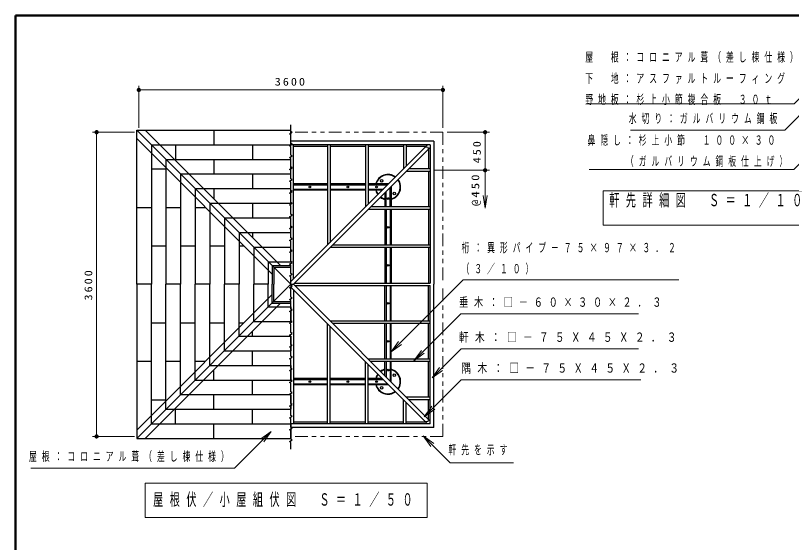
# Model space of a CAD drawing. Units: millimetres on the paper, with parts at other scales. Extents: x -385 to 1, y 0 to 267.
# Drawn here: x -385 to -201.3, y 142.3 to 267 of the extents above; entities that cross this region are included whole.
import ezdxf

# ---------------------------------------------------------------- set-up
doc = ezdxf.new("R2010")
doc.units = ezdxf.units.MM
doc.linetypes.add('USER1', pattern=[4.5, 2.5, -2])
doc.linetypes.add('USER3', pattern=[8, 3, -1, 1, -1, 1, -1])
doc.layers.add('LY_1', color=7, linetype='Continuous', lineweight=25)
doc.styles.add('ＭＳ ゴシック', font='')
doc.styles.get('ＭＳ ゴシック').set_extended_font_data('MS Gothic')

# ---------------------------------------------------------------- blocks, each defined once
blk = doc.blocks.new('filled_dot')
at = {"color": 0, "linetype": 'Continuous', "lineweight": -2, "const_width": 1.25}
blk.add_lwpolyline([(-0.625, 0, 1), (0.625, 0, 1)], format="xyb", close=True, dxfattribs=at)
blk = doc.blocks.new('open_arrow')
at = {"color": 0, "linetype": 'Continuous', "lineweight": -2}
blk.add_lwpolyline([(7.5, 1.25), (0, 0), (7.5, -1.25)], dxfattribs=at)

msp = doc.modelspace()

# ---------------------------------------------------------------- linework, layer by layer
at = {"layer": 'LY_1', "lineweight": 50}
for p, q in [((-385, 267), (-385, 0)), ((0, 267), (-385, 267))]:
    msp.add_line(p, q, dxfattribs=at)
at = {"layer": 'LY_1', "lineweight": 13}
for p, q in [((-355.805, 240.392), (-355.805, 250.391)), ((-283.805, 240.392), (-283.805, 250.391)), ((-355.805, 249.391), (-283.805, 249.391)), ((-356.805, 239.392), (-366.805, 239.392)), ((-365.805, 167.392), (-365.805, 239.392)), ((-282.805, 239.391), (-272.805, 239.391)), ((-273.805, 239.391), (-273.805, 230.391)), ((-285.745, 230.391), (-272.805, 230.391)), ((-273.805, 230.391), (-273.805, 221.391)), ((-245.82, 225.53), (-245.82, 217.397)), ((-195.02, 225.53), (-245.82, 225.53)), ((-245.82, 217.397), (-195.02, 217.397)), ((-296.055, 187.387), (-294.288, 189.862)), ((-296.055, 187.387), (-293.934, 189.508)), ((-293.581, 189.155), (-296.055, 187.387)), ((-290.678, 185.296), (-288.91, 187.771)), ((-290.678, 185.296), (-288.557, 187.417)), ((-288.203, 187.064), (-290.678, 185.296)), ((-286.369, 181.265), (-284.601, 183.74)), ((-286.369, 181.265), (-284.248, 183.387)), ((-283.894, 183.033), (-286.369, 181.265)), ((-288.218, 172.067), (-286.45, 174.542)), ((-288.218, 172.067), (-286.096, 174.188)), ((-285.743, 173.835), (-288.218, 172.067)), ((-356.805, 167.392), (-366.805, 167.392)), ((-326.927, 166.837), (-324.452, 168.604)), ((-324.452, 168.604), (-326.573, 166.483)), ((-324.452, 168.604), (-326.22, 166.13)), ((-288.457, 167.504), (-286.335, 165.383)), ((-288.457, 167.504), (-285.982, 165.736)), ((-286.689, 165.029), (-288.457, 167.504)), ((-354.33, 156.378), (-354.33, 148.245)), ((-287.53, 156.378), (-354.33, 156.378)), ((-287.53, 148.245), (-287.53, 156.378)), ((-354.33, 148.245), (-287.53, 148.245))]:
    msp.add_line(p, q, dxfattribs=at)
at = {"layer": 'LY_1', "color": 40}
for p, q in [((-319.805, 203.391), (-356.301, 239.887)), ((-356.301, 239.887), (-319.805, 239.887)), ((-356.301, 203.391), (-356.301, 239.887)), ((-322.229, 207.839), (-354.277, 239.887)), ((-338.005, 239.887), (-338.005, 236.425)), ((-319.805, 236.425), (-319.805, 239.887)), ((-324.253, 205.815), (-356.301, 237.863)), ((-352.839, 236.425), (-319.805, 236.425)), ((-352.839, 236.425), (-352.839, 203.391)), ((-347.105, 236.425), (-347.105, 232.964)), ((-328.905, 236.425), (-328.905, 232.964)), ((-349.378, 232.964), (-319.805, 232.964)), ((-349.378, 232.964), (-349.378, 203.391)), ((-338.005, 232.964), (-338.005, 229.502)), ((-319.805, 229.502), (-319.805, 232.964)), ((-352.839, 230.691), (-349.378, 230.691)), ((-345.915, 229.501), (-319.805, 229.501)), ((-345.915, 229.501), (-345.915, 203.391)), ((-328.905, 229.502), (-328.905, 226.04)), ((-342.452, 226.038), (-319.805, 226.038)), ((-342.452, 226.038), (-342.452, 203.391)), ((-338.005, 226.04), (-338.005, 223.616)), ((-319.805, 222.578), (-319.805, 226.04)), ((-338.99, 222.576), (-319.805, 222.576)), ((-338.99, 222.576), (-338.99, 203.391)), ((-328.905, 222.578), (-328.905, 219.116)), ((-356.301, 221.591), (-352.839, 221.591)), ((-349.378, 221.591), (-345.916, 221.591)), ((-342.454, 221.591), (-340.03, 221.591)), ((-335.527, 219.113), (-319.805, 219.113)), ((-335.527, 219.113), (-335.527, 203.391)), ((-319.805, 215.654), (-319.805, 219.116)), ((-332.065, 215.651), (-319.805, 215.651)), ((-332.065, 215.651), (-332.065, 203.391)), ((-328.905, 215.654), (-328.905, 214.516)), ((-352.839, 212.491), (-349.378, 212.491)), ((-345.916, 212.491), (-342.454, 212.491)), ((-338.992, 212.491), (-335.53, 212.491)), ((-332.068, 212.491), (-330.93, 212.491)), ((-328.603, 212.189), (-319.805, 212.189)), ((-328.603, 212.189), (-328.603, 203.391)), ((-319.805, 208.731), (-319.805, 212.193)), ((-325.14, 208.726), (-319.805, 208.726)), ((-325.14, 208.726), (-325.14, 203.391)), ((-324.253, 207.839), (-319.805, 207.839)), ((-324.253, 207.839), (-324.253, 203.391)), ((-323.84, 207.426), (-319.805, 207.426)), ((-323.84, 207.426), (-323.84, 203.391)), ((-352.839, 203.391), (-356.301, 203.391)), ((-352.839, 203.391), (-356.301, 203.391)), ((-319.805, 203.391), (-356.301, 166.896)), ((-356.301, 203.391), (-356.301, 166.896)), ((-352.839, 170.358), (-352.839, 203.391)), ((-345.916, 203.391), (-349.378, 203.391)), ((-345.916, 203.391), (-349.378, 203.391)), ((-349.378, 173.819), (-349.378, 203.391)), ((-345.915, 177.282), (-345.915, 203.391)), ((-338.992, 203.391), (-342.454, 203.391)), ((-338.992, 203.391), (-342.454, 203.391)), ((-342.452, 180.745), (-342.452, 203.391)), ((-338.99, 184.207), (-338.99, 203.391)), ((-332.068, 203.391), (-335.53, 203.391)), ((-332.068, 203.391), (-335.53, 203.391)), ((-335.527, 187.67), (-335.527, 203.391)), ((-332.065, 191.132), (-332.065, 203.391)), ((-325.145, 203.391), (-328.607, 203.391)), ((-325.145, 203.391), (-328.607, 203.391)), ((-328.603, 194.594), (-328.603, 203.391)), ((-325.14, 198.057), (-325.14, 203.391)), ((-324.253, 198.944), (-324.253, 203.391)), ((-323.84, 199.357), (-323.84, 203.391)), ((-324.253, 200.968), (-356.301, 168.92)), ((-322.229, 198.944), (-354.277, 166.896)), ((-324.253, 198.944), (-319.805, 198.944)), ((-323.84, 199.357), (-319.805, 199.357)), ((-325.14, 198.057), (-319.805, 198.057)), ((-319.805, 198.052), (-319.805, 194.59)), ((-352.839, 194.291), (-349.378, 194.291)), ((-345.916, 194.291), (-342.454, 194.291)), ((-338.992, 194.291), (-335.53, 194.291)), ((-332.068, 194.291), (-330.93, 194.291)), ((-328.603, 194.594), (-319.805, 194.594)), ((-332.065, 191.132), (-319.805, 191.132)), ((-328.905, 191.128), (-328.905, 192.267)), ((-319.805, 191.128), (-319.805, 187.667)), ((-335.527, 187.67), (-319.805, 187.67)), ((-328.905, 184.205), (-328.905, 187.667)), ((-356.301, 185.191), (-352.839, 185.191)), ((-349.378, 185.191), (-345.916, 185.191)), ((-342.454, 185.191), (-340.03, 185.191)), ((-338.99, 184.207), (-319.805, 184.207)), ((-319.805, 184.205), (-319.805, 180.743)), ((-338.005, 180.743), (-338.005, 183.167)), ((-342.452, 180.745), (-319.805, 180.745)), ((-328.905, 177.281), (-328.905, 180.743)), ((-345.915, 177.282), (-319.805, 177.282)), ((-338.005, 173.819), (-338.005, 177.281)), ((-319.805, 177.281), (-319.805, 173.819)), ((-352.839, 176.091), (-349.378, 176.091)), ((-349.378, 173.819), (-319.805, 173.819)), ((-347.105, 170.358), (-347.105, 173.819)), ((-328.905, 170.358), (-328.905, 173.819)), ((-352.839, 170.358), (-319.805, 170.358)), ((-338.005, 166.896), (-338.005, 170.358)), ((-319.805, 170.358), (-319.805, 166.896)), ((-356.301, 166.896), (-319.805, 166.896))]:
    msp.add_line(p, q, dxfattribs=at)
at = {"layer": 'LY_1', "linetype": 'USER3', "lineweight": 13}
for p, q in [((-283.805, 239.391), (-319.805, 239.391)), ((-283.805, 239.391), (-283.805, 203.391)), ((-283.805, 167.391), (-283.805, 203.391)), ((-283.805, 167.391), (-319.805, 167.391))]:
    msp.add_line(p, q, dxfattribs=at)
at = {"layer": 'LY_1'}
for p, q in [((-285.92, 237.277), (-319.805, 237.277)), ((-285.92, 237.277), (-285.92, 203.391)), ((-286.782, 236.415), (-319.805, 236.415)), ((-319.805, 204.028), (-287.419, 236.415)), ((-319.205, 204.628), (-319.205, 236.452)), ((-311.105, 235.984), (-319.205, 235.984)), ((-319.169, 203.391), (-286.782, 235.778)), ((-311.105, 236.415), (-311.105, 212.728)), ((-310.505, 236.415), (-310.505, 213.328)), ((-302.105, 235.984), (-310.505, 235.984)), ((-302.105, 236.415), (-302.105, 221.728)), ((-301.505, 236.415), (-301.505, 222.328)), ((-293.105, 235.984), (-301.505, 235.984)), ((-293.105, 236.415), (-293.105, 230.728)), ((-292.505, 236.415), (-292.505, 231.328)), ((-287.85, 235.984), (-292.505, 235.984)), ((-287.213, 235.347), (-287.213, 230.691)), ((-286.782, 236.415), (-286.782, 203.691)), ((-286.782, 230.091), (-292.469, 230.091)), ((-286.782, 230.691), (-291.869, 230.691)), ((-287.213, 230.091), (-287.213, 221.691)), ((-311.105, 227.142), (-319.205, 227.142)), ((-319.205, 226.905), (-311.105, 226.905)), ((-302.105, 227.142), (-310.505, 227.142)), ((-310.505, 226.905), (-302.105, 226.905)), ((-296.691, 227.142), (-301.505, 227.142)), ((-301.505, 226.905), (-296.927, 226.905)), ((-296.292, 221.692), (-296.292, 226.27)), ((-296.055, 226.506), (-296.055, 221.692)), ((-319.205, 225.947), (-311.105, 225.947)), ((-311.105, 225.642), (-319.205, 225.642)), ((-310.505, 225.947), (-302.105, 225.947)), ((-302.105, 225.642), (-310.505, 225.642)), ((-301.505, 225.947), (-297.885, 225.947)), ((-298.191, 225.642), (-301.505, 225.642)), ((-297.555, 225.006), (-297.555, 221.692)), ((-297.25, 221.692), (-297.25, 225.312)), ((-286.782, 221.091), (-301.469, 221.091)), ((-286.782, 221.691), (-300.869, 221.691)), ((-297.555, 221.091), (-297.555, 212.692)), ((-297.25, 221.091), (-297.25, 212.692)), ((-296.292, 221.091), (-296.292, 212.692)), ((-296.055, 221.091), (-296.055, 212.692)), ((-287.213, 221.091), (-287.213, 212.691)), ((-286.782, 212.091), (-310.469, 212.091)), ((-286.782, 212.691), (-309.869, 212.691)), ((-297.555, 212.092), (-297.555, 203.692)), ((-297.25, 212.091), (-297.25, 203.692)), ((-296.292, 212.091), (-296.292, 203.692)), ((-296.055, 212.092), (-296.055, 203.692)), ((-287.213, 212.091), (-287.213, 203.691)), ((-319.805, 203.391), (-319.805, 204.028)), ((-319.805, 203.391), (-319.169, 203.391)), ((-319.805, 203.391), (-319.169, 203.391)), ((-319.805, 203.391), (-319.805, 202.755)), ((-319.805, 202.755), (-287.419, 170.368)), ((-319.205, 202.155), (-319.205, 170.331)), ((-319.169, 203.391), (-286.782, 171.005)), ((-318.869, 203.691), (-286.782, 203.691)), ((-318.869, 203.091), (-286.782, 203.091)), ((-297.555, 194.692), (-297.555, 203.092)), ((-297.25, 203.091), (-297.25, 194.692)), ((-296.292, 203.091), (-296.292, 194.692)), ((-296.055, 194.692), (-296.055, 203.092)), ((-287.213, 194.691), (-287.213, 203.091)), ((-286.782, 170.368), (-286.782, 203.091)), ((-285.92, 169.506), (-285.92, 203.391)), ((-311.105, 170.368), (-311.105, 194.055)), ((-310.505, 170.368), (-310.505, 193.455)), ((-286.782, 194.691), (-310.469, 194.691)), ((-286.782, 194.091), (-309.869, 194.091)), ((-297.555, 185.692), (-297.555, 194.091)), ((-297.25, 194.091), (-297.25, 185.692)), ((-296.292, 194.091), (-296.292, 185.692)), ((-296.055, 185.692), (-296.055, 194.091)), ((-287.213, 185.691), (-287.213, 194.091)), ((-286.782, 185.691), (-301.469, 185.691)), ((-302.105, 170.368), (-302.105, 185.055)), ((-301.505, 170.368), (-301.505, 184.455)), ((-286.782, 185.091), (-300.869, 185.091)), ((-297.555, 181.777), (-297.555, 185.092)), ((-297.25, 185.092), (-297.25, 181.471)), ((-296.292, 185.092), (-296.292, 180.513)), ((-296.055, 180.277), (-296.055, 185.092)), ((-287.213, 176.691), (-287.213, 185.091)), ((-311.105, 181.141), (-319.205, 181.141)), ((-319.205, 180.836), (-311.105, 180.836)), ((-302.105, 181.141), (-310.505, 181.141)), ((-310.505, 180.836), (-302.105, 180.836)), ((-298.191, 181.141), (-301.505, 181.141)), ((-301.505, 180.836), (-297.885, 180.836)), ((-319.205, 179.878), (-311.105, 179.878)), ((-311.105, 179.641), (-319.205, 179.641)), ((-310.505, 179.878), (-302.105, 179.878)), ((-302.105, 179.641), (-310.505, 179.641)), ((-301.505, 179.878), (-296.927, 179.878)), ((-296.691, 179.641), (-301.505, 179.641)), ((-286.782, 176.691), (-292.469, 176.691)), ((-293.105, 170.368), (-293.105, 176.055)), ((-292.505, 170.368), (-292.505, 175.455)), ((-286.782, 176.091), (-291.869, 176.091)), ((-287.213, 171.436), (-287.213, 176.091)), ((-286.782, 170.368), (-319.805, 170.368)), ((-285.92, 169.506), (-319.805, 169.506)), ((-311.105, 170.799), (-319.205, 170.799)), ((-302.105, 170.799), (-310.505, 170.799)), ((-293.105, 170.799), (-301.505, 170.799)), ((-287.85, 170.799), (-292.505, 170.799))]:
    msp.add_line(p, q, dxfattribs=at)
at = {"layer": 'LY_1', "linetype": 'USER1', "lineweight": 13}
for p, q in [((-287.329, 235.868), (-287.965, 235.868)), ((-287.329, 235.868), (-287.329, 235.231)), ((-287.329, 170.915), (-287.965, 170.915)), ((-287.329, 170.915), (-287.329, 171.552))]:
    msp.add_line(p, q, dxfattribs=at)
at = {"layer": 'LY_1', "lineweight": 13}
for points in [[(-196.413, 250.273), (-200.604, 246.083), (-249.677, 246.083)], [(-196.115, 246.639), (-202.831, 239.891), (-239.378, 239.891)], [(-186.934, 244.37), (-200.705, 230.599), (-249.139, 230.599)], [(-296.055, 187.387), (-278.985, 204.457), (-227.974, 204.457)], [(-290.678, 185.296), (-279.561, 196.413), (-237.47, 196.413)], [(-286.369, 181.265), (-279.515, 188.119), (-237.515, 188.119)], [(-288.218, 172.067), (-279.47, 180.814), (-236.929, 180.814)], [(-324.452, 168.604), (-333.151, 159.905), (-381.386, 159.905)], [(-288.457, 167.504), (-282.093, 161.14), (-267.077, 161.14)]]:
    msp.add_lwpolyline(points, dxfattribs=at)
at = {"layer": 'LY_1'}
msp.add_lwpolyline([(-319.805, 164.398), (-319.805, 165.982), (-320.152, 166.182), (-319.459, 166.582), (-319.805, 166.782), (-319.805, 168.782), (-320.152, 168.982), (-319.459, 169.382), (-319.805, 169.582), (-319.805, 171.582), (-320.152, 171.782), (-319.459, 172.182), (-319.805, 172.382), (-319.805, 174.382), (-320.152, 174.582), (-319.459, 174.982), (-319.805, 175.182), (-319.805, 177.182), (-320.152, 177.382), (-319.459, 177.782), (-319.805, 177.982), (-319.805, 179.982), (-320.152, 180.182), (-319.459, 180.582), (-319.805, 180.782), (-319.805, 182.782), (-320.152, 182.982), (-319.459, 183.382), (-319.805, 183.582), (-319.805, 185.582), (-320.152, 185.782), (-319.459, 186.182), (-319.805, 186.382), (-319.805, 188.382), (-320.152, 188.582), (-319.459, 188.982), (-319.805, 189.182), (-319.805, 191.182), (-320.152, 191.382), (-319.459, 191.782), (-319.805, 191.982), (-319.805, 193.982), (-320.152, 194.182), (-319.459, 194.582), (-319.805, 194.782), (-319.805, 196.782), (-320.152, 196.982), (-319.459, 197.382), (-319.805, 197.582), (-319.805, 199.582), (-320.152, 199.782), (-319.459, 200.182), (-319.805, 200.382), (-319.805, 202.382), (-320.152, 202.582), (-319.459, 202.982), (-319.805, 203.182), (-319.805, 205.182), (-320.152, 205.382), (-319.459, 205.782), (-319.805, 205.982), (-319.805, 207.982), (-320.152, 208.182), (-319.459, 208.582), (-319.805, 208.782), (-319.805, 210.782), (-320.152, 210.982), (-319.459, 211.382), (-319.805, 211.582), (-319.805, 213.582), (-320.152, 213.782), (-319.459, 214.182), (-319.805, 214.382), (-319.805, 216.382), (-320.152, 216.582), (-319.459, 216.982), (-319.805, 217.182), (-319.805, 219.182), (-320.152, 219.382), (-319.459, 219.782), (-319.805, 219.982), (-319.805, 221.982), (-320.152, 222.182), (-319.459, 222.582), (-319.805, 222.782), (-319.805, 224.782), (-320.152, 224.982), (-319.459, 225.382), (-319.805, 225.582), (-319.805, 227.582), (-320.152, 227.782), (-319.459, 228.182), (-319.805, 228.382), (-319.805, 230.382), (-320.152, 230.582), (-319.459, 230.982), (-319.805, 231.182), (-319.805, 233.182), (-320.152, 233.382), (-319.459, 233.782), (-319.805, 233.982), (-319.805, 235.982), (-320.152, 236.182), (-319.459, 236.582), (-319.805, 236.782), (-319.805, 238.782), (-320.152, 238.982), (-319.459, 239.382), (-319.805, 239.582), (-319.805, 241.166)], dxfattribs=at)
for centre, radius in [((-298.305, 227.892), 0.3), ((-315.305, 226.426), 0.2), ((-306.305, 226.426), 0.2), ((-299.505, 226.426), 0.2), ((-295.305, 224.892), 0.3), ((-296.771, 223.692), 0.2), ((-296.771, 216.892), 0.2), ((-296.771, 207.892), 0.2), ((-296.771, 198.892), 0.2), ((-296.771, 189.892), 0.2), ((-296.771, 183.092), 0.2), ((-295.305, 181.891), 0.3), ((-315.305, 180.357), 0.2), ((-306.305, 180.357), 0.2), ((-299.505, 180.357), 0.2), ((-298.305, 178.891), 0.3)]:
    msp.add_circle(centre, radius, dxfattribs=at)
for centre, radius, start, end in [((-296.805, 226.392), 3, 53.60843, 165.52249), ((-296.805, 226.392), 2.9, 53.90765, 165.01177), ((-296.805, 226.392), 3, 284.47751, 36.39129), ((-296.805, 226.392), 2.9, 284.98823, 36.09207), ((-296.805, 226.392), 3, 194.47751, 216.39157), ((-296.805, 226.392), 2.9, 194.98823, 216.09235), ((-296.805, 226.392), 3, 233.6087, 255.52249), ((-296.805, 226.392), 2.9, 233.90793, 255.01177), ((-296.805, 180.391), 3, 143.60843, 165.52249), ((-296.805, 180.391), 2.9, 143.90765, 165.01177), ((-296.805, 180.391), 3, 104.47751, 126.3913), ((-296.805, 180.391), 2.9, 104.98823, 126.09207), ((-296.805, 180.391), 3, 323.60871, 75.52249), ((-296.805, 180.391), 2.9, 323.90793, 75.01177), ((-296.805, 180.391), 3, 194.47751, 306.39157), ((-296.805, 180.391), 2.9, 194.98823, 306.09235)]:
    msp.add_arc(centre, radius, start, end, dxfattribs=at)

# ---------------------------------------------------------------- block references
at = {"layer": 'LY_1', "lineweight": 13, "xscale": 0.4, "yscale": 0.4}
msp.add_blockref('filled_dot', (-355.805, 249.391), dxfattribs=at)
at = {"layer": 'LY_1', "lineweight": 13}
for name, p, xscale, yscale, rotation in [('filled_dot', (-283.805, 249.391), 0.4, 0.4, 180), ('filled_dot', (-365.805, 239.392), 0.4, 0.4, 270), ('filled_dot', (-273.805, 239.391), 0.4, 0.4, 270), ('filled_dot', (-273.805, 230.391), 0.4, 0.4, 90), ('filled_dot', (-273.805, 230.391), 0.399, 0.399, 270), ('open_arrow', (-273.805, 221.391), 0.399, 0.399, 90), ('filled_dot', (-365.805, 167.392), 0.4, 0.4, 90)]:
    msp.add_blockref(name, p, dxfattribs=dict(at, xscale=xscale, yscale=yscale, rotation=rotation))

# ---------------------------------------------------------------- texts
at = {"layer": 'LY_1', "style": 'ＭＳ ゴシック'}
for s, insert, char_height, attachment_point in [('\\T1.64;\\W0.6;屋\u3000根：コロニアル葺（差し棟仕様）', (-250.094, 257.033), 2.199, 4), ('\\T1.64;\\W0.6;下\u3000地：アスファルトルーフィング', (-250.094, 252.033), 2.199, 4), ('\\T1.33;\\W1.15;3600', (-319.805, 250.391), 1.833, 8), ('\\T1.64;\\W0.6;野地板：杉上小節複合板\u3000３０ｔ\u3000', (-250.094, 247.033), 2.199, 4), ('\\T1.64;\\W0.6;水切り：ガルバリウム鋼板', (-239.795, 242.541), 2.199, 4), ('\\T1.64;\\W0.6;鼻隠し：杉上小節\u3000１００×３０', (-249.556, 237.399), 2.199, 4), ('\\T1.64;\\W0.6;\u3000\u3000\u3000（ガルバリウム鋼板仕上げ）', (-249.556, 232.399), 2.199, 4), ('\\T1.64;\\W0.6;軒先詳細図\u3000Ｓ＝１／１０', (-244.42, 224.797), 2.933, 1), ('\\T1.64;\\W0.6;桁：異形パイプ－７５×９７×３．２', (-279.394, 211.957), 2.199, 4), ('\\T1.64;\\W0.6;（３／１０）\u3000\u3000\u3000\u3000\u3000\u3000\u3000\u3000\u3000\u3000\u3000', (-279.394, 206.957), 2.199, 4), ('\\T1.64;\\W0.7;垂木：□－６０×３０×２．３', (-279.963, 199.063), 2.199, 4), ('\\T1.64;\\W0.75;軒木：□－７５Ｘ４５Ｘ２．３', (-280.011, 190.769), 2.199, 4), ('\\T1.64;\\W0.75;隅木：□－７５Ｘ４５Ｘ２．３', (-279.425, 183.464), 2.199, 4), ('\\T1.64;\\W0.6;軒先を示す', (-282.494, 164.14), 2.199, 4), ('\\T1.64;\\W0.6;屋根：コロニアル葺（差し棟仕様）', (-381.803, 162.555), 2.199, 4), ('\\T1.64;\\W0.6;屋根伏／小屋組伏図\u3000Ｓ＝１／５０', (-320.93, 152.311), 2.933, 5)]:
    msp.add_mtext(s, dxfattribs=dict(at, insert=insert, char_height=char_height, attachment_point=attachment_point))
at = {"layer": 'LY_1', "char_height": 1.833, "attachment_point": 8, "rotation": 90, "style": 'ＭＳ ゴシック'}
for s, insert in [('\\T1.33;\\W1.15;450', (-274.805, 234.891)), ('\\T1.33;\\W1.2;@450', (-274.805, 225.891)), ('\\T1.33;\\W1.15;3600', (-366.805, 203.392))]:
    msp.add_mtext(s, dxfattribs=dict(at, insert=insert))

doc.saveas('drawing.dxf')
